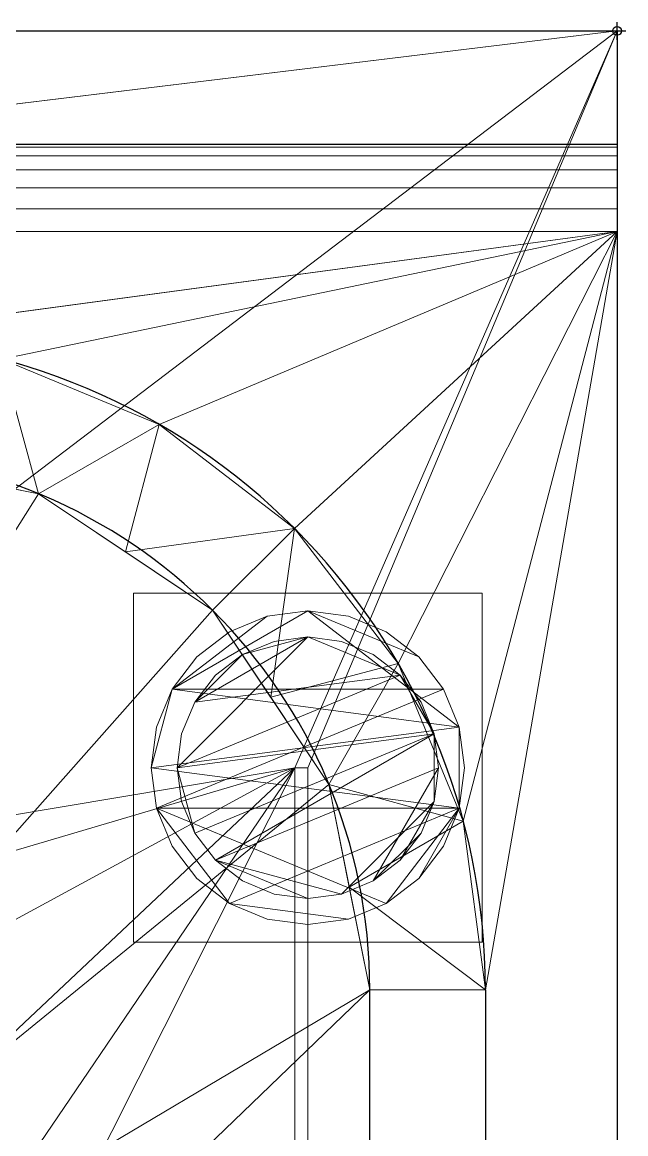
# Model space of a CAD drawing. Header units: millimetres. Extents: x -1 to 1401, y -701 to 1.
# Drawn here: x 1331.7 to 1401, y -126.5 to 1 of the extents above; entities that cross this region are included whole.
import ezdxf

# ---------------------------------------------------------------- set-up
doc = ezdxf.new("R2010")
doc.units = ezdxf.units.MM
doc.header["$PDMODE"] = 34
for name, color, linetype in [('IQ_200_2D', 1, 'Continuous'), ('IQ_200_3D', 1, 'Continuous'), ('IQ_204_2D', 7, 'Continuous'), ('IQ_INS_3D', 3, 'Continuous')]:
    doc.layers.add(name, color=color, linetype=linetype)

msp = doc.modelspace()

# ---------------------------------------------------------------- linework, layer by layer
at = {"layer": 'IQ_200_2D'}
for p, q in [((0, 0), (1400, 0)), ((1400, 0), (1400, -700))]:
    msp.add_line(p, q, dxfattribs=at)
at = {"layer": 'IQ_204_2D'}
for p, q in [((0, -13), (1400, -13)), ((1371.61, -610), (1371.61, -110)), ((1384.89, -110), (1384.89, -610))]:
    msp.add_line(p, q, dxfattribs=at)
for radius in [74.89, 61.61]:
    msp.add_arc((1310, -110), radius, 360, 90, dxfattribs=at)
at = {"layer": 'IQ_INS_3D'}
msp.add_point((1400, 0), dxfattribs=at)

# ---------------------------------------------------------------- meshes
at = {"layer": 'IQ_200_3D', "lineweight": 18}
mesh = msp.add_polyface(dxfattribs=at)
corners = [(1400, 0, 850), (1400, -700, 850), (0, -700, 850), (0, 0, 850), (680, -550, 850), (680, -150, 850), (678.13, -135.76, 850), (672.63, -122.5, 850), (663.89, -111.11, 850), (652.5, -102.37, 850), (639.24, -96.87, 850), (625, -95, 850), (125, -95, 850), (110.76, -96.87, 850), (97.5, -102.37, 850), (86.11, -111.11, 850), (77.37, -122.5, 850), (71.87, -135.76, 850), (70, -150, 850), (70, -550, 850), (71.87, -564.24, 850), (77.37, -577.5, 850), (86.11, -588.89, 850), (97.5, -597.63, 850), (110.76, -603.13, 850), (125, -605, 850), (625, -605, 850), (639.24, -603.13, 850), (652.5, -597.63, 850), (663.89, -588.89, 850), (672.63, -577.5, 850), (678.13, -564.24, 850), (775, -95, 850), (760.76, -96.87, 850), (747.5, -102.37, 850), (736.11, -111.11, 850), (727.37, -122.5, 850), (721.87, -135.76, 850), (720, -150, 850), (720, -550, 850), (721.87, -564.24, 850), (727.37, -577.5, 850), (736.11, -588.89, 850), (747.5, -597.63, 850), (760.76, -603.13, 850), (775, -605, 850), (1275, -605, 850), (1289.24, -603.13, 850), (1302.5, -597.63, 850), (1313.89, -588.89, 850), (1322.63, -577.5, 850), (1328.13, -564.24, 850), (1330, -550, 850), (1330, -150, 850), (1328.13, -135.76, 850), (1322.63, -122.5, 850), (1313.89, -111.11, 850), (1302.5, -102.37, 850), (1289.24, -96.87, 850), (1275, -95, 850), (716, -100, 850), (715.45, -95.86, 850), (713.86, -92, 850), (711.31, -88.69, 850), (708, -86.14, 850), (704.14, -84.55, 850), (700, -84, 850), (695.86, -84.55, 850), (692, -86.14, 850), (688.69, -88.69, 850), (686.14, -92, 850), (684.55, -95.86, 850), (684, -100, 850), (684.55, -104.14, 850), (686.14, -108, 850), (688.69, -111.31, 850), (692, -113.86, 850), (695.86, -115.45, 850), (700, -116, 850), (704.14, -115.45, 850), (708, -113.86, 850), (711.31, -111.31, 850), (713.86, -108, 850), (715.45, -104.14, 850), (35.5, -664.5, 850), (1364.5, -664.5, 850), (1364.5, -84.5, 850), (1363, -84.5, 850), (1363, -663, 850), (37, -663, 850), (37, -84.5, 850), (35.5, -84.5, 850)]
mesh.append_faces([[corners[k] for k in face] for face in [(48, 88, 47), (54, 87, 53), (28, 44, 27), (25, 89, 24), (22, 89, 21), (16, 90, 15)]], dxfattribs={"vtx0": -1, "vtx1": -1})
mesh.append_faces([[corners[k] for k in face] for face in [(37, 6, 78, 79), (0, 87, 58, 59)]], dxfattribs={"vtx0": -1, "vtx1": -1, "vtx3": -1})
mesh.append_faces([[corners[k] for k in face] for face in [(88, 48, 49), (1, 85, 86, 0), (27, 44, 45, 26), (0, 86, 87), (87, 55, 56), (37, 79, 80), (36, 81, 82), (0, 65, 66, 3), (26, 88, 89, 25), (6, 77, 78), (19, 89, 90, 18), (89, 19, 20), (7, 75, 76), (9, 70, 71, 8), (8, 72, 73), (90, 17, 18), (8, 71, 72)]], dxfattribs={"vtx0": -1, "vtx2": -1})
mesh.append_faces([[corners[k] for k in face] for face in [(0, 59, 32, 65), (3, 66, 67, 11)]], dxfattribs={"vtx0": -1, "vtx2": -1, "vtx3": -1})
mesh.append_faces([[corners[k] for k in face] for face in [(51, 52, 88), (49, 50, 88), (50, 51, 88), (54, 55, 87), (46, 47, 88), (56, 57, 87), (57, 58, 87), (60, 61, 35), (62, 63, 34), (83, 60, 35), (38, 39, 5), (23, 24, 89), (22, 23, 89), (20, 21, 89), (16, 17, 90), (73, 74, 8), (67, 68, 11), (14, 15, 90), (12, 13, 3), (11, 12, 3), (90, 91, 3)]], dxfattribs={"vtx1": -1, "vtx2": -1})
mesh.append_faces([[corners[k] for k in face] for face in [(45, 46, 88, 26), (13, 14, 90, 3)]], dxfattribs={"vtx1": -1, "vtx2": -1, "vtx3": -1})
mesh.append_faces([[corners[k] for k in face] for face in [(84, 85, 1, 2), (87, 88, 52, 53), (43, 44, 28, 29), (42, 43, 29, 30), (36, 37, 80, 81), (39, 40, 4, 5), (37, 38, 5, 6), (40, 41, 31, 4), (41, 42, 30, 31), (34, 35, 61, 62), (33, 34, 63, 64), (32, 33, 64, 65), (82, 83, 35, 36), (6, 7, 76, 77), (91, 84, 2, 3), (74, 75, 7, 8), (69, 70, 9, 10), (68, 69, 10, 11)]], dxfattribs={"vtx1": -1, "vtx3": -1})
mesh = msp.add_polyface(dxfattribs=at)
corners = [(1400, 0, 850), (0, 0, 850), (0, 0, 1000), (1400, 0, 1000)]
mesh.append_faces([[corners[k] for k in face] for face in [(0, 1, 2, 3)]])
mesh = msp.add_polyface(dxfattribs=at)
corners = [(1400, 0, 1000), (0, 0, 1000), (0, -13, 1000), (1400, -13, 1000)]
mesh.append_faces([[corners[k] for k in face] for face in [(0, 1, 2, 3)]])
mesh = msp.add_polyface(dxfattribs=at)
corners = [(1400, -13, 1000), (1400, -13, 910), (1400, -13.34, 907.41), (1400, -14.34, 905), (1400, -15.93, 902.93), (1400, -18, 901.34), (1400, -20.41, 900.34), (1400, -23, 900), (1400, -700, 900), (1400, -700, 850), (1400, 0, 850), (1400, 0, 1000)]
mesh.append_faces([[corners[k] for k in face] for face in [(5, 10, 4)]], dxfattribs={"vtx0": -1, "vtx1": -1})
mesh.append_faces([[corners[k] for k in face] for face in [(10, 6, 7)]], dxfattribs={"vtx0": -1, "vtx2": -1})
mesh.append_faces([[corners[k] for k in face] for face in [(3, 4, 10), (2, 3, 10), (1, 2, 10), (5, 6, 10)]], dxfattribs={"vtx1": -1, "vtx2": -1})
mesh.append_faces([[corners[k] for k in face] for face in [(11, 0, 1, 10)]], dxfattribs={"vtx2": -1})
mesh.append_faces([[corners[k] for k in face] for face in [(7, 8, 9, 10)]], dxfattribs={"vtx3": -1})
mesh = msp.add_polyface(dxfattribs=at)
corners = [(1400, -13, 1000), (0, -13, 1000), (0, -13, 910), (1400, -13, 910)]
mesh.append_faces([[corners[k] for k in face] for face in [(0, 1, 2, 3)]])
mesh = msp.add_polyface(dxfattribs=at)
corners = [(1400, -23, 900), (1400, -20.41, 900.34), (1400, -18, 901.34), (1400, -15.93, 902.93), (1400, -14.34, 905), (1400, -13.34, 907.41), (1400, -13, 910), (0, -13, 910), (0, -13.34, 907.41), (0, -14.34, 905), (0, -15.93, 902.93), (0, -18, 901.34), (0, -20.41, 900.34), (0, -23, 900)]
mesh.append_faces([[corners[k] for k in face] for face in [(9, 4, 5, 8), (4, 9, 10, 3), (12, 1, 2, 11), (3, 10, 11, 2)]], dxfattribs={"vtx0": -1, "vtx2": -1})
mesh.append_faces([[corners[k] for k in face] for face in [(13, 0, 1, 12)]], dxfattribs={"vtx2": -1})
mesh.append_faces([[corners[k] for k in face] for face in [(5, 6, 7, 8)]], dxfattribs={"vtx3": -1})
mesh = msp.add_polyface(dxfattribs=at)
corners = [(1400, -700, 900), (1400, -23, 900), (0, -23, 900), (0, -700, 900), (90, -35.11, 900), (1310, -35.11, 900), (1329.38, -37.66, 900), (1347.44, -45.15, 900), (1362.95, -57.05, 900), (1374.85, -72.56, 900), (1382.34, -90.62, 900), (1384.89, -110, 900), (1384.89, -610, 900), (1382.34, -629.38, 900), (1374.85, -647.44, 900), (1362.95, -662.95, 900), (1347.44, -674.85, 900), (1329.38, -682.34, 900), (1310, -684.89, 900), (90, -684.89, 900), (70.62, -682.34, 900), (52.56, -674.85, 900), (37.05, -662.95, 900), (25.15, -647.44, 900), (17.66, -629.38, 900), (15.11, -610, 900), (15.11, -110, 900), (17.66, -90.62, 900), (25.15, -72.56, 900), (37.05, -57.05, 900), (52.56, -45.15, 900), (70.62, -37.66, 900)]
mesh.append_faces([[corners[k] for k in face] for face in [(9, 1, 8), (14, 0, 13), (31, 2, 30), (28, 2, 27), (21, 3, 20), (23, 3, 22)]], dxfattribs={"vtx0": -1, "vtx1": -1})
mesh.append_faces([[corners[k] for k in face] for face in [(1, 9, 10), (1, 11, 12, 0), (0, 14, 15), (0, 18, 19, 3), (2, 28, 29), (3, 23, 24)]], dxfattribs={"vtx0": -1, "vtx2": -1})
mesh.append_faces([[corners[k] for k in face] for face in [(10, 11, 1), (5, 6, 1), (7, 8, 1), (6, 7, 1), (12, 13, 0), (15, 16, 0), (17, 18, 0), (16, 17, 0), (31, 4, 2), (29, 30, 2), (26, 27, 2), (21, 22, 3), (19, 20, 3), (24, 25, 3)]], dxfattribs={"vtx1": -1, "vtx2": -1})
mesh.append_faces([[corners[k] for k in face] for face in [(4, 5, 1, 2), (25, 26, 2, 3)]], dxfattribs={"vtx1": -1, "vtx3": -1})
mesh = msp.add_polyface(dxfattribs=at)
corners = [(1310, -48.39, 890), (1333.58, -53.08, 890), (1353.56, -66.44, 890), (1366.92, -86.42, 890), (1371.61, -110, 890), (1384.89, -110, 900), (1382.34, -90.62, 900), (1374.85, -72.56, 900), (1362.95, -57.05, 900), (1347.44, -45.15, 900), (1329.38, -37.66, 900), (1310, -35.11, 900), (1369.26, -98.21, 890), (1360.24, -76.43, 890), (1343.57, -59.76, 890), (1321.79, -50.74, 890)]
mesh.append_faces([[corners[k] for k in face] for face in [(15, 11, 0)]], dxfattribs={"vtx0": -1})
mesh.append_faces([[corners[k] for k in face] for face in [(6, 12, 5), (13, 8, 2), (8, 13, 7), (9, 14, 8), (2, 8, 14)]], dxfattribs={"vtx0": -1, "vtx1": -1})
mesh.append_faces([[corners[k] for k in face] for face in [(3, 6, 7), (6, 3, 12), (15, 10, 11), (9, 1, 14)]], dxfattribs={"vtx0": -1, "vtx2": -1})
mesh.append_faces([[corners[k] for k in face] for face in [(4, 5, 12)]], dxfattribs={"vtx1": -1})
mesh.append_faces([[corners[k] for k in face] for face in [(13, 3, 7), (15, 1, 10), (9, 10, 1)]], dxfattribs={"vtx1": -1, "vtx2": -1})
mesh = msp.add_polyface(dxfattribs=at)
corners = [(1310, -48.39, 890), (90, -48.39, 890), (66.42, -53.08, 890), (46.44, -66.44, 890), (33.08, -86.42, 890), (28.39, -110, 890), (28.39, -610, 890), (33.08, -633.58, 890), (46.44, -653.56, 890), (66.42, -666.92, 890), (90, -671.61, 890), (1310, -671.61, 890), (1333.58, -666.92, 890), (1353.56, -653.56, 890), (1366.92, -633.58, 890), (1371.61, -610, 890), (1371.61, -110, 890), (1366.92, -86.42, 890), (1353.56, -66.44, 890), (1333.58, -53.08, 890), (680, -150, 890), (680, -550, 890), (678.13, -564.24, 890), (672.63, -577.5, 890), (663.89, -588.89, 890), (652.5, -597.63, 890), (639.24, -603.13, 890), (625, -605, 890), (125, -605, 890), (110.76, -603.13, 890), (97.5, -597.63, 890), (86.11, -588.89, 890), (77.37, -577.5, 890), (71.87, -564.24, 890), (70, -550, 890), (70, -150, 890), (71.87, -135.76, 890), (77.37, -122.5, 890), (86.11, -111.11, 890), (97.5, -102.37, 890), (110.76, -96.87, 890), (125, -95, 890), (625, -95, 890), (639.24, -96.87, 890), (652.5, -102.37, 890), (663.89, -111.11, 890), (672.63, -122.5, 890), (678.13, -135.76, 890), (720, -150, 890), (721.87, -135.76, 890), (727.37, -122.5, 890), (736.11, -111.11, 890), (747.5, -102.37, 890), (760.76, -96.87, 890), (775, -95, 890), (1275, -95, 890), (1289.24, -96.87, 890), (1302.5, -102.37, 890), (1313.89, -111.11, 890), (1322.63, -122.5, 890), (1328.13, -135.76, 890), (1330, -150, 890), (1330, -550, 890), (1328.13, -564.24, 890), (1322.63, -577.5, 890), (1313.89, -588.89, 890), (1302.5, -597.63, 890), (1289.24, -603.13, 890), (1275, -605, 890), (775, -605, 890), (760.76, -603.13, 890), (747.5, -597.63, 890), (736.11, -588.89, 890), (727.37, -577.5, 890), (721.87, -564.24, 890), (720, -550, 890), (684, -100, 890), (684.55, -95.86, 890), (686.14, -92, 890), (688.69, -88.69, 890), (692, -86.14, 890), (695.86, -84.55, 890), (700, -84, 890), (704.14, -84.55, 890), (708, -86.14, 890), (711.31, -88.69, 890), (713.86, -92, 890), (715.45, -95.86, 890), (716, -100, 890), (715.45, -104.14, 890), (713.86, -108, 890), (711.31, -111.31, 890), (708, -113.86, 890), (704.14, -115.45, 890), (700, -116, 890), (695.86, -115.45, 890), (692, -113.86, 890), (688.69, -111.31, 890), (686.14, -108, 890), (684.55, -104.14, 890)]
mesh.append_faces([[corners[k] for k in face] for face in [(63, 15, 62), (74, 22, 73), (87, 52, 86), (33, 6, 32), (97, 46, 96), (77, 45, 76), (43, 80, 42)]], dxfattribs={"vtx0": -1, "vtx1": -1})
mesh.append_faces([[corners[k] for k in face] for face in [(94, 47, 49, 93)]], dxfattribs={"vtx0": -1, "vtx1": -1, "vtx2": -1})
mesh.append_faces([[corners[k] for k in face] for face in [(62, 15, 16, 61), (16, 60, 61), (15, 63, 64), (11, 67, 68), (23, 72, 73, 22), (20, 48, 49, 47), (92, 49, 50, 91), (19, 57, 58, 18), (0, 56, 57, 19), (84, 53, 54, 83), (51, 88, 89), (53, 84, 85), (10, 28, 29), (96, 46, 47, 95), (72, 23, 24), (30, 9, 10, 29), (7, 30, 31, 6), (6, 31, 32), (6, 33, 34), (5, 35, 36), (5, 36, 37, 4), (45, 99, 76), (1, 81, 82), (44, 78, 79), (2, 38, 39, 1), (4, 37, 38), (1, 40, 41), (1, 41, 42), (1, 39, 40)]], dxfattribs={"vtx0": -1, "vtx2": -1})
mesh.append_faces([[corners[k] for k in face] for face in [(11, 68, 69, 27), (42, 80, 81, 1)]], dxfattribs={"vtx0": -1, "vtx2": -1, "vtx3": -1})
mesh.append_faces([[corners[k] for k in face] for face in [(66, 12, 13, 14), (38, 2, 3, 4)]], dxfattribs={"vtx0": -1, "vtx3": -1})
mesh.append_faces([[corners[k] for k in face] for face in [(64, 65, 15), (55, 56, 0), (89, 90, 51), (92, 93, 49), (94, 95, 47), (8, 9, 30, 7), (97, 98, 46)]], dxfattribs={"vtx1": -1, "vtx2": -1})
mesh.append_faces([[corners[k] for k in face] for face in [(54, 55, 0, 83)]], dxfattribs={"vtx1": -1, "vtx2": -1, "vtx3": -1})
mesh.append_faces([[corners[k] for k in face] for face in [(14, 15, 65, 66), (59, 60, 16, 17), (11, 12, 66, 67), (69, 70, 26, 27), (70, 71, 25, 26), (74, 75, 21, 22), (71, 72, 24, 25), (58, 59, 17, 18), (52, 53, 85, 86), (50, 51, 90, 91), (87, 88, 51, 52), (82, 83, 0, 1), (75, 48, 20, 21), (27, 28, 10, 11), (34, 35, 5, 6), (98, 99, 45, 46), (77, 78, 44, 45), (79, 80, 43, 44)]], dxfattribs={"vtx1": -1, "vtx3": -1})
mesh = msp.add_polyface(dxfattribs=at)
corners = [(1344.5, -64.5, 850), (1344.5, -104.5, 850), (1384.5, -104.5, 850), (1384.5, -64.5, 850)]
mesh.append_faces([[corners[k] for k in face] for face in [(0, 1, 2, 3)]])
mesh = msp.add_polyface(dxfattribs=at)
corners = [(1384.5, -104.5, 75), (1344.5, -104.5, 75), (1344.5, -64.5, 75), (1384.5, -64.5, 75)]
mesh.append_faces([[corners[k] for k in face] for face in [(0, 1, 2, 3)]])
mesh = msp.add_polyface(dxfattribs=at)
corners = [(1384.5, -64.5, 850), (1384.5, -64.5, 75), (1344.5, -64.5, 75), (1344.5, -64.5, 850)]
mesh.append_faces([[corners[k] for k in face] for face in [(0, 1, 2, 3)]])
mesh = msp.add_polyface(dxfattribs=at)
corners = [(1344.5, -64.5, 850), (1344.5, -64.5, 75), (1344.5, -104.5, 75), (1344.5, -104.5, 850)]
mesh.append_faces([[corners[k] for k in face] for face in [(0, 1, 2, 3)]])
mesh = msp.add_polyface(dxfattribs=at)
corners = [(1384.5, -104.5, 850), (1384.5, -104.5, 75), (1384.5, -64.5, 75), (1384.5, -64.5, 850)]
mesh.append_faces([[corners[k] for k in face] for face in [(0, 1, 2, 3)]])
mesh = msp.add_polyface(dxfattribs=at)
corners = [(1346.5, -84.5, 5), (1347.11, -89.16, 5), (1348.91, -93.5, 5), (1351.77, -97.23, 5), (1355.5, -100.09, 5), (1359.84, -101.89, 5), (1364.5, -102.5, 5), (1369.16, -101.89, 5), (1373.5, -100.09, 5), (1377.23, -97.23, 5), (1380.09, -93.5, 5), (1381.89, -89.16, 5), (1382.5, -84.5, 5), (1381.89, -79.84, 5), (1380.09, -75.5, 5), (1377.23, -71.77, 5), (1373.5, -68.91, 5), (1369.16, -67.11, 5), (1364.5, -66.5, 5), (1359.84, -67.11, 5), (1355.5, -68.91, 5), (1351.77, -71.77, 5), (1348.91, -75.5, 5), (1347.11, -79.84, 5)]
mesh.append_faces([[corners[k] for k in face] for face in [(11, 8, 9, 10)]], dxfattribs={"vtx0": -1})
mesh.append_faces([[corners[k] for k in face] for face in [(4, 7, 8, 11), (11, 0, 1, 4), (13, 18, 19, 22)]], dxfattribs={"vtx0": -1, "vtx2": -1, "vtx3": -1})
mesh.append_faces([[corners[k] for k in face] for face in [(0, 11, 12, 13)]], dxfattribs={"vtx0": -1, "vtx3": -1})
mesh.append_faces([[corners[k] for k in face] for face in [(2, 3, 4, 1), (16, 17, 18, 15)]], dxfattribs={"vtx2": -1})
mesh.append_faces([[corners[k] for k in face] for face in [(13, 14, 15, 18), (22, 23, 0, 13)]], dxfattribs={"vtx2": -1, "vtx3": -1})
mesh.append_faces([[corners[k] for k in face] for face in [(4, 5, 6, 7), (19, 20, 21, 22)]], dxfattribs={"vtx3": -1})
mesh = msp.add_polyface(dxfattribs=at)
corners = [(1346.5, -84.5, 0), (1347.11, -79.84, 0), (1348.91, -75.5, 0), (1351.77, -71.77, 0), (1355.5, -68.91, 0), (1359.84, -67.11, 0), (1364.5, -66.5, 0), (1369.16, -67.11, 0), (1373.5, -68.91, 0), (1377.23, -71.77, 0), (1380.09, -75.5, 0), (1381.89, -79.84, 0), (1382.5, -84.5, 0), (1381.89, -89.16, 0), (1380.09, -93.5, 0), (1377.23, -97.23, 0), (1373.5, -100.09, 0), (1369.16, -101.89, 0), (1364.5, -102.5, 0), (1359.84, -101.89, 0), (1355.5, -100.09, 0), (1351.77, -97.23, 0), (1348.91, -93.5, 0), (1347.11, -89.16, 0)]
mesh.append_faces([[corners[k] for k in face] for face in [(2, 0, 1), (15, 13, 14), (13, 11, 12)]], dxfattribs={"vtx0": -1})
mesh.append_faces([[corners[k] for k in face] for face in [(16, 23, 13, 15)]], dxfattribs={"vtx0": -1, "vtx1": -1, "vtx2": -1})
mesh.append_faces([[corners[k] for k in face] for face in [(2, 10, 23, 0)]], dxfattribs={"vtx0": -1, "vtx1": -1, "vtx3": -1})
mesh.append_faces([[corners[k] for k in face] for face in [(2, 5, 6)]], dxfattribs={"vtx0": -1, "vtx2": -1})
mesh.append_faces([[corners[k] for k in face] for face in [(23, 10, 11, 13), (23, 16, 17, 20)]], dxfattribs={"vtx0": -1, "vtx2": -1, "vtx3": -1})
mesh.append_faces([[corners[k] for k in face] for face in [(9, 10, 2, 6)]], dxfattribs={"vtx1": -1, "vtx2": -1, "vtx3": -1})
mesh.append_faces([[corners[k] for k in face] for face in [(3, 4, 5, 2), (18, 19, 20, 17)]], dxfattribs={"vtx2": -1})
mesh.append_faces([[corners[k] for k in face] for face in [(6, 7, 8, 9), (20, 21, 22, 23)]], dxfattribs={"vtx3": -1})
mesh = msp.add_polyface(dxfattribs=at)
corners = [(1346.5, -84.5, 5), (1347.11, -79.84, 5), (1348.91, -75.5, 5), (1351.77, -71.77, 5), (1355.5, -68.91, 5), (1359.84, -67.11, 5), (1364.5, -66.5, 5), (1369.16, -67.11, 5), (1373.5, -68.91, 5), (1377.23, -71.77, 5), (1380.09, -75.5, 5), (1381.89, -79.84, 5), (1382.5, -84.5, 5), (1382.5, -84.5, 0), (1381.89, -79.84, 0), (1380.09, -75.5, 0), (1377.23, -71.77, 0), (1373.5, -68.91, 0), (1369.16, -67.11, 0), (1364.5, -66.5, 0), (1359.84, -67.11, 0), (1355.5, -68.91, 0), (1351.77, -71.77, 0), (1348.91, -75.5, 0), (1347.11, -79.84, 0), (1346.5, -84.5, 0)]
mesh.append_faces([[corners[k] for k in face] for face in [(13, 14, 11, 12), (0, 1, 24, 25)]], dxfattribs={"vtx1": -1})
mesh.append_faces([[corners[k] for k in face] for face in [(14, 15, 10, 11), (16, 17, 8, 9), (15, 16, 9, 10), (17, 18, 7, 8), (6, 7, 18, 19), (19, 20, 5, 6), (20, 21, 4, 5), (22, 23, 2, 3), (21, 22, 3, 4), (23, 24, 1, 2)]], dxfattribs={"vtx1": -1, "vtx3": -1})
mesh = msp.add_polyface(dxfattribs=at)
corners = [(1349.5, -84.5, 75), (1350.01, -88.38, 75), (1351.51, -92, 75), (1353.89, -95.11, 75), (1357, -97.49, 75), (1360.62, -98.99, 75), (1364.5, -99.5, 75), (1368.38, -98.99, 75), (1372, -97.49, 75), (1375.11, -95.11, 75), (1377.49, -92, 75), (1378.99, -88.38, 75), (1379.5, -84.5, 75), (1378.99, -80.62, 75), (1377.49, -77, 75), (1375.11, -73.89, 75), (1372, -71.51, 75), (1368.38, -70.01, 75), (1364.5, -69.5, 75), (1360.62, -70.01, 75), (1357, -71.51, 75), (1353.89, -73.89, 75), (1351.51, -77, 75), (1350.01, -80.62, 75)]
mesh.append_faces([[corners[k] for k in face] for face in [(10, 8, 9), (22, 20, 21)]], dxfattribs={"vtx0": -1})
mesh.append_faces([[corners[k] for k in face] for face in [(7, 3, 6)]], dxfattribs={"vtx0": -1, "vtx1": -1})
mesh.append_faces([[corners[k] for k in face] for face in [(22, 15, 18, 20)]], dxfattribs={"vtx0": -1, "vtx1": -1, "vtx2": -1, "vtx3": -1})
mesh.append_faces([[corners[k] for k in face] for face in [(13, 2, 3, 12)]], dxfattribs={"vtx0": -1, "vtx2": -1})
mesh.append_faces([[corners[k] for k in face] for face in [(3, 7, 8, 12)]], dxfattribs={"vtx0": -1, "vtx2": -1, "vtx3": -1})
mesh.append_faces([[corners[k] for k in face] for face in [(17, 18, 15, 16), (19, 20, 18)]], dxfattribs={"vtx1": -1})
mesh.append_faces([[corners[k] for k in face] for face in [(11, 12, 8, 10)]], dxfattribs={"vtx1": -1, "vtx2": -1})
mesh.append_faces([[corners[k] for k in face] for face in [(4, 5, 6, 3)]], dxfattribs={"vtx2": -1})
mesh.append_faces([[corners[k] for k in face] for face in [(0, 1, 2, 13), (13, 14, 15, 0), (22, 23, 0, 15)]], dxfattribs={"vtx2": -1, "vtx3": -1})
mesh = msp.add_polyface(dxfattribs=at)
corners = [(1349.5, -84.5, 5), (1350.01, -80.62, 5), (1351.51, -77, 5), (1353.89, -73.89, 5), (1357, -71.51, 5), (1360.62, -70.01, 5), (1364.5, -69.5, 5), (1368.38, -70.01, 5), (1372, -71.51, 5), (1375.11, -73.89, 5), (1377.49, -77, 5), (1378.99, -80.62, 5), (1379.5, -84.5, 5), (1378.99, -88.38, 5), (1377.49, -92, 5), (1375.11, -95.11, 5), (1372, -97.49, 5), (1368.38, -98.99, 5), (1364.5, -99.5, 5), (1360.62, -98.99, 5), (1357, -97.49, 5), (1353.89, -95.11, 5), (1351.51, -92, 5), (1350.01, -88.38, 5)]
mesh.append_faces([[corners[k] for k in face] for face in [(9, 6, 7, 8), (4, 2, 3), (15, 13, 14)]], dxfattribs={"vtx0": -1})
mesh.append_faces([[corners[k] for k in face] for face in [(18, 21, 17)]], dxfattribs={"vtx0": -1, "vtx1": -1})
mesh.append_faces([[corners[k] for k in face] for face in [(22, 0, 11, 21)]], dxfattribs={"vtx0": -1, "vtx1": -1, "vtx2": -1})
mesh.append_faces([[corners[k] for k in face] for face in [(0, 6, 9, 11), (21, 11, 13, 17)]], dxfattribs={"vtx0": -1, "vtx1": -1, "vtx2": -1, "vtx3": -1})
mesh.append_faces([[corners[k] for k in face] for face in [(23, 0, 22), (12, 13, 11)]], dxfattribs={"vtx1": -1})
mesh.append_faces([[corners[k] for k in face] for face in [(16, 17, 13, 15)]], dxfattribs={"vtx1": -1, "vtx2": -1})
mesh.append_faces([[corners[k] for k in face] for face in [(9, 10, 11)]], dxfattribs={"vtx2": -1})
mesh.append_faces([[corners[k] for k in face] for face in [(4, 5, 6, 2), (0, 1, 2, 6)]], dxfattribs={"vtx2": -1, "vtx3": -1})
mesh.append_faces([[corners[k] for k in face] for face in [(18, 19, 20, 21)]], dxfattribs={"vtx3": -1})
mesh = msp.add_polyface(dxfattribs=at)
corners = [(1349.5, -84.5, 75), (1350.01, -80.62, 75), (1351.51, -77, 75), (1353.89, -73.89, 75), (1357, -71.51, 75), (1360.62, -70.01, 75), (1364.5, -69.5, 75), (1368.38, -70.01, 75), (1372, -71.51, 75), (1375.11, -73.89, 75), (1377.49, -77, 75), (1378.99, -80.62, 75), (1379.5, -84.5, 75), (1379.5, -84.5, 5), (1378.99, -80.62, 5), (1377.49, -77, 5), (1375.11, -73.89, 5), (1372, -71.51, 5), (1368.38, -70.01, 5), (1364.5, -69.5, 5), (1360.62, -70.01, 5), (1357, -71.51, 5), (1353.89, -73.89, 5), (1351.51, -77, 5), (1350.01, -80.62, 5), (1349.5, -84.5, 5)]
mesh.append_faces([[corners[k] for k in face] for face in [(1, 24, 25, 0)]], dxfattribs={"vtx0": -1})
mesh.append_faces([[corners[k] for k in face] for face in [(8, 17, 18, 7), (9, 16, 17, 8), (7, 18, 19, 6), (15, 10, 11, 14), (5, 20, 21, 4), (4, 21, 22, 3), (2, 23, 24, 1), (3, 22, 23, 2), (20, 5, 6, 19)]], dxfattribs={"vtx0": -1, "vtx2": -1})
mesh.append_faces([[corners[k] for k in face] for face in [(13, 14, 11, 12)]], dxfattribs={"vtx1": -1})
mesh.append_faces([[corners[k] for k in face] for face in [(9, 10, 15, 16)]], dxfattribs={"vtx1": -1, "vtx3": -1})
mesh = msp.add_polyface(dxfattribs=at)
corners = [(35.5, -664.5, 600), (35.5, -84.5, 600), (37, -84.5, 600), (37, -663, 600), (1363, -663, 600), (1363, -84.5, 600), (1364.5, -84.5, 600), (1364.5, -664.5, 600)]
mesh.append_faces([[corners[k] for k in face] for face in [(3, 0, 1, 2)]], dxfattribs={"vtx0": -1})
mesh.append_faces([[corners[k] for k in face] for face in [(6, 7, 4, 5)]], dxfattribs={"vtx1": -1})
mesh.append_faces([[corners[k] for k in face] for face in [(3, 4, 7, 0)]], dxfattribs={"vtx1": -1, "vtx3": -1})
mesh = msp.add_polyface(dxfattribs=at)
corners = [(1382.5, -84.5, 5), (1381.89, -89.16, 5), (1380.09, -93.5, 5), (1377.23, -97.23, 5), (1373.5, -100.09, 5), (1369.16, -101.89, 5), (1364.5, -102.5, 5), (1359.84, -101.89, 5), (1355.5, -100.09, 5), (1351.77, -97.23, 5), (1348.91, -93.5, 5), (1347.11, -89.16, 5), (1346.5, -84.5, 5), (1346.5, -84.5, 0), (1347.11, -89.16, 0), (1348.91, -93.5, 0), (1351.77, -97.23, 0), (1355.5, -100.09, 0), (1359.84, -101.89, 0), (1364.5, -102.5, 0), (1369.16, -101.89, 0), (1373.5, -100.09, 0), (1377.23, -97.23, 0), (1380.09, -93.5, 0), (1381.89, -89.16, 0), (1382.5, -84.5, 0)]
mesh.append_faces([[corners[k] for k in face] for face in [(13, 14, 11, 12), (0, 1, 24, 25)]], dxfattribs={"vtx1": -1})
mesh.append_faces([[corners[k] for k in face] for face in [(14, 15, 10, 11), (16, 17, 8, 9), (15, 16, 9, 10), (17, 18, 7, 8), (6, 7, 18, 19), (19, 20, 5, 6), (20, 21, 4, 5), (22, 23, 2, 3), (21, 22, 3, 4), (23, 24, 1, 2)]], dxfattribs={"vtx1": -1, "vtx3": -1})
mesh = msp.add_polyface(dxfattribs=at)
corners = [(1379.5, -84.5, 75), (1378.99, -88.38, 75), (1377.49, -92, 75), (1375.11, -95.11, 75), (1372, -97.49, 75), (1368.38, -98.99, 75), (1364.5, -99.5, 75), (1360.62, -98.99, 75), (1357, -97.49, 75), (1353.89, -95.11, 75), (1351.51, -92, 75), (1350.01, -88.38, 75), (1349.5, -84.5, 75), (1349.5, -84.5, 5), (1350.01, -88.38, 5), (1351.51, -92, 5), (1353.89, -95.11, 5), (1357, -97.49, 5), (1360.62, -98.99, 5), (1364.5, -99.5, 5), (1368.38, -98.99, 5), (1372, -97.49, 5), (1375.11, -95.11, 5), (1377.49, -92, 5), (1378.99, -88.38, 5), (1379.5, -84.5, 5)]
mesh.append_faces([[corners[k] for k in face] for face in [(1, 24, 25, 0)]], dxfattribs={"vtx0": -1})
mesh.append_faces([[corners[k] for k in face] for face in [(11, 14, 15, 10), (10, 15, 16, 9), (8, 17, 18, 7), (9, 16, 17, 8), (7, 18, 19, 6), (5, 20, 21, 4), (4, 21, 22, 3), (2, 23, 24, 1), (3, 22, 23, 2), (20, 5, 6, 19)]], dxfattribs={"vtx0": -1, "vtx2": -1})
mesh.append_faces([[corners[k] for k in face] for face in [(12, 13, 14, 11)]], dxfattribs={"vtx2": -1})
mesh = msp.add_polyface(dxfattribs=at)
corners = [(1363, -84.5, 600), (1363, -84.5, 850), (1364.5, -84.5, 850), (1364.5, -84.5, 600)]
mesh.append_faces([[corners[k] for k in face] for face in [(0, 1, 2, 3)]])
mesh = msp.add_polyface(dxfattribs=at)
corners = [(1363, -663, 600), (1363, -663, 850), (1363, -84.5, 850), (1363, -84.5, 600)]
mesh.append_faces([[corners[k] for k in face] for face in [(0, 1, 2, 3)]])
mesh = msp.add_polyface(dxfattribs=at)
corners = [(1364.5, -84.5, 600), (1364.5, -84.5, 850), (1364.5, -664.5, 850), (1364.5, -664.5, 600)]
mesh.append_faces([[corners[k] for k in face] for face in [(0, 1, 2, 3)]])
mesh = msp.add_polyface(dxfattribs=at)
corners = [(1344.5, -104.5, 850), (1344.5, -104.5, 75), (1384.5, -104.5, 75), (1384.5, -104.5, 850)]
mesh.append_faces([[corners[k] for k in face] for face in [(0, 1, 2, 3)]])
mesh = msp.add_polyface(dxfattribs=at)
corners = [(1371.61, -610, 890), (1384.89, -610, 900), (1384.89, -110, 900), (1371.61, -110, 890)]
mesh.append_faces([[corners[k] for k in face] for face in [(0, 1, 2, 3)]])

doc.saveas('drawing.dxf')
